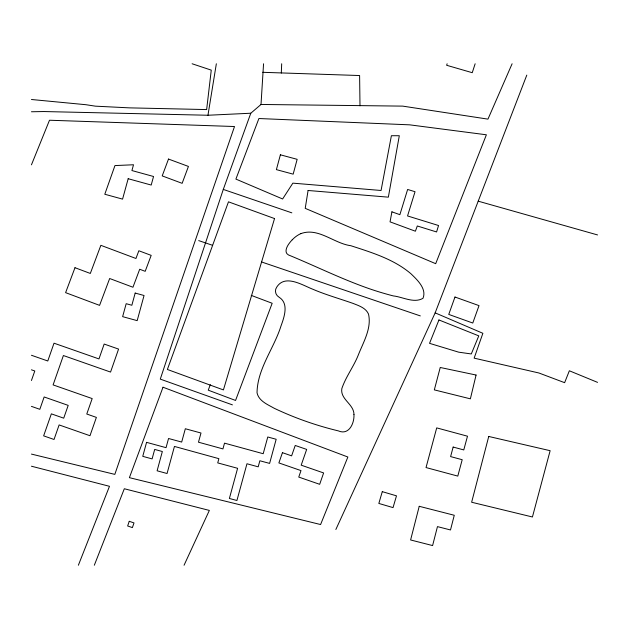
<?xml version="1.0" encoding="UTF-8"?>
<svg xmlns="http://www.w3.org/2000/svg" width="629" height="629" viewBox="0 0 629 629"><rect width="100%" height="100%" fill="white"/><g stroke="black" fill="none" stroke-linecap="round" stroke-linejoin="round"><path stroke-width="0.94" d="M281.305 73.074L281.69 63.765M232.423 404.864L160.285 379.114L223.287 189.423L250.79 113.228L261.011 104.477L263.559 63.765M31.45 111.765L43.826 111.545L207.955 115.249L216.345 63.765M475.147 63.765L472.253 72.697L446.637 65.274L447.133 63.765M31.45 380.49L34.792 370.984L31.45 369.813M210.33 384.665L208.254 390.169L235.553 400.453L272.168 303.272L251.246 295.386M335.855 529.484L435.158 312.865L526.795 75.118M94.319 565.235L124.314 488.749L209.347 510.418L184.061 565.235M78.373 565.235L109.485 486.303L31.45 466.215M31.45 164.829L49.494 120.233L234.507 126.523L114.824 474.384L31.45 454.091M512.108 63.765L487.962 119.133L402.709 106.12L261.011 104.469M300.788 233.673C318.156 227.045 334.015 243.502 350.762 245.695C371.739 252.488 393.77 259.156 410.863 273.686C417.216 279.811 426.902 288.782 423.01 298.288C414.008 303.634 402.733 296.919 393.337 295.921A317.527 317.527 0 0 1 371.22 289.364C342.899 279.724 316.096 266.287 288.459 254.942C283.585 252.402 287.091 245.963 289.599 242.888A33.541 33.541 0 0 1 292.257 239.759M207.955 115.249L250.79 113.228M262.765 72.311L359.607 75.535L360 105.829M31.45 99.5L85.945 104.713L95.364 106.159L129.495 107.866L206.642 109.572L211.258 70.126L192.112 63.765M478.205 201.17L597.55 234.939M198.693 240.6L212.602 245.326M261.75 262.026L420.321 315.907M223.295 189.423L291.84 212.846M31.45 355.267L47.788 360.991L54.015 343.19L98.965 358.923L104.17 344.055L118.574 349.087L110.555 372.069L63.387 355.534L53.103 384.901L92.18 398.574L86.771 414.024L96.386 417.397L89.978 435.724L59.126 424.929L54.031 439.474L43.637 435.858L51.35 413.851L63.718 418.175L68.199 405.383L44.148 396.962L39.831 409.314L31.45 406.365M597.55 382.369L569.355 370.78L564.63 382.676L538.856 372.973L474.148 358.145L482.875 333.299L435.158 312.865M292.288 239.783A27.157 27.157 0 0 1 300.772 233.634M353.962 414.487C354.473 423.191 349.001 435.606 338.339 430.881C316.293 425.581 294.749 418.018 274.26 408.292C267.734 404.565 258.794 401.09 257.033 392.811C257.332 368.767 273.969 348.419 280.966 326.074C284.159 317.236 289.151 303.563 279.15 297.265C275.486 295.174 274.228 290.441 276.807 287.005C285.204 273.882 302.73 285.362 313.289 289.434C326.184 294.915 339.691 298.712 352.893 303.351C358.695 305.647 365.748 307.84 368.5 314.028C371.873 328.409 363.153 342.443 358.129 355.44C353.514 366.88 345.746 376.92 341.83 388.612C340.077 399.415 353.954 404.062 353.962 414.487M308.084 190.485L305.222 208.348L435.693 263.685L486.382 134.787L409.699 124.841L258.904 118.527L235.899 179.092L282.618 198.976L292.855 183.149L381.064 190.485L391.387 135.722L399.305 135.722L388.352 197.16L308.084 190.485M391.922 211.824L390.043 221.848L415.392 231.22L417.302 225.984L436.581 231.952L438.555 225.52L407.545 215.944L415.038 191.719L407.631 189.463L399.879 214.678L391.922 211.824M476.074 375.033L470.374 398.833L434.325 389.878L440.237 367.478L476.074 375.033M419.229 506.298L410.603 539.965L432.595 545.571L437.462 526.615L450.498 529.964L454.264 515.269L419.229 506.298M488.733 436.463L471.64 502.241L532.433 516.983L550.139 450.694L488.733 436.463M453.155 447.054L450.608 456.591L462.205 459.713L457.794 476.098L426.03 467.559L436.707 427.885L467.496 436.196L463.77 449.939L453.155 447.054M280.385 154.805L276.39 169.633L293.169 174.154L297.155 159.326L280.385 154.805M135.18 293.067L131.854 305.254L126.177 303.705L122.631 316.654L137.177 320.641L144.049 295.504L135.18 293.067M146.565 442.352L142.752 456.347L152.1 458.895L154.695 449.428L162.345 451.512L157.108 470.791L167.062 473.511L174.445 446.433L218.876 458.667L217.728 462.897L237.605 468.306L229.388 498.467L236.921 500.503L246.961 463.754L258.197 466.836L259.863 460.766L269.613 463.4L276.17 439.27L267.773 436.99L263.205 453.721L224.514 443.146L222.941 448.909L198.473 442.195L200.997 433.019L185.327 428.742L181.687 442.061L168.548 438.499L166.048 447.667L146.565 442.352M128.174 178.715L122.569 199.126L104.791 194.251L114.958 165.569L133.513 164.767L131.917 170.553L153.547 176.497L151.204 185.052L128.174 178.715M382.283 491.65L378.831 503.444L393.039 507.603L396.49 495.841L382.283 491.65M274.535 218.562L223.421 389.917L167.377 369.467L228.476 201.83L274.535 218.562M129.252 521.299L127.64 525.978L132.381 527.597L134.001 522.919L129.252 521.299M282.445 452.668L278.875 462.928L300.992 470.594L298.751 477.073L319.674 484.314L323.62 472.945L301.189 465.169L306.669 449.413L295.229 445.466L291.612 455.86L282.445 452.668M454.979 297.022L448.752 314.414L472.772 323.039L479.023 305.623L454.979 297.022M163.013 387.22L129.393 477.663L320.586 524.539L347.868 457.016L163.013 387.22M168.501 159.058L162.211 175.9L182.135 183.33L188.433 166.433L168.501 159.058M74.985 267.71L65.605 292.65L99.579 305.372L109.666 278.513L132.955 287.241L139.693 269.251L145.189 271.327L151.18 255.374L138.852 250.759L135.95 258.488L100.86 245.326L90.317 273.45L74.985 267.71M438.948 319.957L429.536 343.34L458.698 352.177L471.294 353.954L478.779 335.87L438.948 319.957"/></g></svg>
